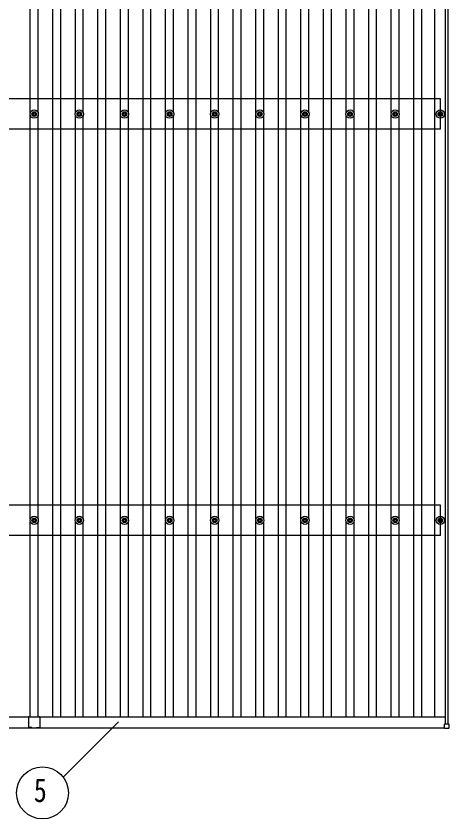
# Model space of a CAD drawing. Units: millimetres, scale not verified. Extents: x -16820 to 16820, y -11880 to 11880.
# Drawn here: x -7587 to -5669, y 2880 to 6438 of the extents above; entities that cross this region are included whole.
import ezdxf
from ezdxf.enums import TextEntityAlignment as Align

# ---------------------------------------------------------------- set-up
doc = ezdxf.new("R2010")
doc.units = ezdxf.units.MM
doc.header["$LTSCALE"] = 50
for name, color, linetype in [('0-4_YKK_13', 4, 'Continuous'), ('0-5_YKK_A1', 4, 'Continuous'), ('0-6_YKK_D', 6, 'Continuous')]:
    doc.layers.add(name, color=color, linetype=linetype)
doc.styles.add('ＭＳ ゴシック', font='')
doc.styles.get('ＭＳ ゴシック').set_extended_font_data('MS Gothic')

msp = doc.modelspace()

# ---------------------------------------------------------------- linework, layer by layer
at = {"layer": '0-4_YKK_13'}
for p, q in [((-7508.67, 6013.14), (-7508.67, 6008.72)), ((-7505.17, 6013.14), (-7505.17, 6008.72)), ((-7308.67, 6013.14), (-7308.67, 6008.72)), ((-7305.17, 6013.14), (-7305.17, 6008.72)), ((-7108.67, 6013.14), (-7108.67, 6008.72)), ((-7105.17, 6013.14), (-7105.17, 6008.72)), ((-6908.67, 6013.14), (-6908.67, 6008.72)), ((-6905.17, 6013.14), (-6905.17, 6008.72)), ((-6708.67, 6013.14), (-6708.67, 6008.72)), ((-6705.17, 6013.14), (-6705.17, 6008.72)), ((-6508.67, 6013.14), (-6508.67, 6008.72)), ((-6505.17, 6013.14), (-6505.17, 6008.72)), ((-6308.67, 6013.14), (-6308.67, 6008.72)), ((-6305.17, 6013.14), (-6305.17, 6008.72)), ((-6108.67, 6013.14), (-6108.67, 6008.72)), ((-6105.17, 6013.14), (-6105.17, 6008.72)), ((-5908.67, 6013.14), (-5908.67, 6008.72)), ((-5905.17, 6013.14), (-5905.17, 6008.72)), ((-5708.67, 6013.14), (-5708.67, 6008.72)), ((-5705.17, 6013.14), (-5705.17, 6008.72)), ((-7516.92, 6004.89), (-7512.51, 6004.89)), ((-7516.92, 6001.39), (-7512.51, 6001.39)), ((-7508.67, 5997.56), (-7508.67, 5993.14)), ((-7505.17, 5997.56), (-7505.17, 5993.14)), ((-7501.34, 6004.89), (-7496.93, 6004.89)), ((-7501.34, 6001.39), (-7496.93, 6001.39)), ((-7316.92, 6004.89), (-7312.51, 6004.89)), ((-7316.92, 6001.39), (-7312.51, 6001.39)), ((-7308.67, 5997.56), (-7308.67, 5993.14)), ((-7305.17, 5997.56), (-7305.17, 5993.14)), ((-7301.34, 6004.89), (-7296.93, 6004.89)), ((-7301.34, 6001.39), (-7296.93, 6001.39)), ((-7116.92, 6004.89), (-7112.51, 6004.89)), ((-7116.92, 6001.39), (-7112.51, 6001.39)), ((-7108.67, 5997.56), (-7108.67, 5993.14)), ((-7105.17, 5997.56), (-7105.17, 5993.14)), ((-7101.34, 6004.89), (-7096.93, 6004.89)), ((-7101.34, 6001.39), (-7096.93, 6001.39)), ((-6916.92, 6004.89), (-6912.51, 6004.89)), ((-6916.92, 6001.39), (-6912.51, 6001.39)), ((-6908.67, 5997.56), (-6908.67, 5993.14)), ((-6905.17, 5997.56), (-6905.17, 5993.14)), ((-6901.34, 6004.89), (-6896.93, 6004.89)), ((-6901.34, 6001.39), (-6896.93, 6001.39)), ((-6716.92, 6004.89), (-6712.51, 6004.89)), ((-6716.92, 6001.39), (-6712.51, 6001.39)), ((-6708.67, 5997.56), (-6708.67, 5993.14)), ((-6705.17, 5997.56), (-6705.17, 5993.14)), ((-6701.34, 6004.89), (-6696.93, 6004.89)), ((-6701.34, 6001.39), (-6696.93, 6001.39)), ((-6516.92, 6004.89), (-6512.51, 6004.89)), ((-6516.92, 6001.39), (-6512.51, 6001.39)), ((-6508.67, 5997.56), (-6508.67, 5993.14)), ((-6505.17, 5997.56), (-6505.17, 5993.14)), ((-6501.34, 6004.89), (-6496.93, 6004.89)), ((-6501.34, 6001.39), (-6496.93, 6001.39)), ((-6316.92, 6004.89), (-6312.51, 6004.89)), ((-6316.92, 6001.39), (-6312.51, 6001.39)), ((-6308.67, 5997.56), (-6308.67, 5993.14)), ((-6305.17, 5997.56), (-6305.17, 5993.14)), ((-6301.34, 6004.89), (-6296.93, 6004.89)), ((-6301.34, 6001.39), (-6296.93, 6001.39)), ((-6116.92, 6004.89), (-6112.51, 6004.89)), ((-6116.92, 6001.39), (-6112.51, 6001.39)), ((-6108.67, 5997.56), (-6108.67, 5993.14)), ((-6105.17, 5997.56), (-6105.17, 5993.14)), ((-6101.34, 6004.89), (-6096.93, 6004.89)), ((-6101.34, 6001.39), (-6096.93, 6001.39)), ((-5916.92, 6004.89), (-5912.51, 6004.89)), ((-5916.92, 6001.39), (-5912.51, 6001.39)), ((-5908.67, 5997.56), (-5908.67, 5993.14)), ((-5905.17, 5997.56), (-5905.17, 5993.14)), ((-5901.34, 6004.89), (-5896.93, 6004.89)), ((-5901.34, 6001.39), (-5896.93, 6001.39)), ((-5716.92, 6004.89), (-5712.51, 6004.89)), ((-5716.92, 6001.39), (-5712.51, 6001.39)), ((-5708.67, 5997.56), (-5708.67, 5993.14)), ((-5705.17, 5997.56), (-5705.17, 5993.14)), ((-5701.34, 6004.89), (-5696.93, 6004.89)), ((-5701.34, 6001.39), (-5696.93, 6001.39)), ((-7516.92, 4204.89), (-7512.51, 4204.89)), ((-7516.92, 4201.39), (-7512.51, 4201.39)), ((-7508.67, 4213.14), (-7508.67, 4208.72)), ((-7508.67, 4197.56), (-7508.67, 4193.14)), ((-7505.17, 4213.14), (-7505.17, 4208.72)), ((-7505.17, 4197.56), (-7505.17, 4193.14)), ((-7501.34, 4204.89), (-7496.93, 4204.89)), ((-7501.34, 4201.39), (-7496.93, 4201.39)), ((-7316.92, 4204.89), (-7312.51, 4204.89)), ((-7316.92, 4201.39), (-7312.51, 4201.39)), ((-7308.67, 4213.14), (-7308.67, 4208.72)), ((-7308.67, 4197.56), (-7308.67, 4193.14)), ((-7305.17, 4213.14), (-7305.17, 4208.72)), ((-7305.17, 4197.56), (-7305.17, 4193.14)), ((-7301.34, 4204.89), (-7296.93, 4204.89)), ((-7301.34, 4201.39), (-7296.93, 4201.39)), ((-7116.92, 4204.89), (-7112.51, 4204.89)), ((-7116.92, 4201.39), (-7112.51, 4201.39)), ((-7108.67, 4213.14), (-7108.67, 4208.72)), ((-7108.67, 4197.56), (-7108.67, 4193.14)), ((-7105.17, 4213.14), (-7105.17, 4208.72)), ((-7105.17, 4197.56), (-7105.17, 4193.14)), ((-7101.34, 4204.89), (-7096.93, 4204.89)), ((-7101.34, 4201.39), (-7096.93, 4201.39)), ((-6916.92, 4204.89), (-6912.51, 4204.89)), ((-6916.92, 4201.39), (-6912.51, 4201.39)), ((-6908.67, 4213.14), (-6908.67, 4208.72)), ((-6908.67, 4197.56), (-6908.67, 4193.14)), ((-6905.17, 4213.14), (-6905.17, 4208.72)), ((-6905.17, 4197.56), (-6905.17, 4193.14)), ((-6901.34, 4204.89), (-6896.93, 4204.89)), ((-6901.34, 4201.39), (-6896.93, 4201.39)), ((-6716.92, 4204.89), (-6712.51, 4204.89)), ((-6716.92, 4201.39), (-6712.51, 4201.39)), ((-6708.67, 4213.14), (-6708.67, 4208.72)), ((-6708.67, 4197.56), (-6708.67, 4193.14)), ((-6705.17, 4213.14), (-6705.17, 4208.72)), ((-6705.17, 4197.56), (-6705.17, 4193.14)), ((-6701.34, 4204.89), (-6696.93, 4204.89)), ((-6701.34, 4201.39), (-6696.93, 4201.39)), ((-6516.92, 4204.89), (-6512.51, 4204.89)), ((-6516.92, 4201.39), (-6512.51, 4201.39)), ((-6508.67, 4213.14), (-6508.67, 4208.72)), ((-6508.67, 4197.56), (-6508.67, 4193.14)), ((-6505.17, 4213.14), (-6505.17, 4208.72)), ((-6505.17, 4197.56), (-6505.17, 4193.14)), ((-6501.34, 4204.89), (-6496.93, 4204.89)), ((-6501.34, 4201.39), (-6496.93, 4201.39)), ((-6316.92, 4204.89), (-6312.51, 4204.89)), ((-6316.92, 4201.39), (-6312.51, 4201.39)), ((-6308.67, 4213.14), (-6308.67, 4208.72)), ((-6308.67, 4197.56), (-6308.67, 4193.14)), ((-6305.17, 4213.14), (-6305.17, 4208.72)), ((-6305.17, 4197.56), (-6305.17, 4193.14)), ((-6301.34, 4204.89), (-6296.93, 4204.89)), ((-6301.34, 4201.39), (-6296.93, 4201.39)), ((-6116.92, 4204.89), (-6112.51, 4204.89)), ((-6116.92, 4201.39), (-6112.51, 4201.39)), ((-6108.67, 4213.14), (-6108.67, 4208.72)), ((-6108.67, 4197.56), (-6108.67, 4193.14)), ((-6105.17, 4213.14), (-6105.17, 4208.72)), ((-6105.17, 4197.56), (-6105.17, 4193.14)), ((-6101.34, 4204.89), (-6096.93, 4204.89)), ((-6101.34, 4201.39), (-6096.93, 4201.39)), ((-5916.92, 4204.89), (-5912.51, 4204.89)), ((-5916.92, 4201.39), (-5912.51, 4201.39)), ((-5908.67, 4213.14), (-5908.67, 4208.72)), ((-5908.67, 4197.56), (-5908.67, 4193.14)), ((-5905.17, 4213.14), (-5905.17, 4208.72)), ((-5905.17, 4197.56), (-5905.17, 4193.14)), ((-5901.34, 4204.89), (-5896.93, 4204.89)), ((-5901.34, 4201.39), (-5896.93, 4201.39)), ((-5716.92, 4204.89), (-5712.51, 4204.89)), ((-5716.92, 4201.39), (-5712.51, 4201.39)), ((-5708.67, 4213.14), (-5708.67, 4208.72)), ((-5708.67, 4197.56), (-5708.67, 4193.14)), ((-5705.17, 4213.14), (-5705.17, 4208.72)), ((-5705.17, 4197.56), (-5705.17, 4193.14)), ((-5701.34, 4204.89), (-5696.93, 4204.89)), ((-5701.34, 4201.39), (-5696.93, 4201.39)), ((-7531.92, 3331.45), (-7531.92, 3308.85)), ((-7530.92, 3332.45), (-7507.32, 3332.45)), ((-7506.52, 3332.45), (-7482.92, 3332.45)), ((-7481.92, 3331.45), (-7481.92, 3308.85)), ((-7531.92, 3308.05), (-7531.92, 3286.45)), ((-7516.92, 3285.45), (-7530.92, 3285.45)), ((-7516.92, 3285.45), (-7516.92, 3283.95)), ((-7516.92, 3283.95), (-7496.92, 3283.95)), ((-7496.92, 3285.45), (-7496.92, 3283.95)), ((-7496.92, 3285.45), (-7482.92, 3285.45)), ((-7481.92, 3308.05), (-7481.92, 3286.45)), ((-5688.62, 3282.15), (-5688.62, 3300.15)), ((-5687.62, 3301.15), (-5669.62, 3301.15)), ((-5669.62, 3281.15), (-5687.62, 3281.15)), ((-5668.62, 3300.15), (-5668.62, 3282.15))]:
    msp.add_line(p, q, dxfattribs=at)
for centre, radius in [((-7506.92, 6003.14), 18.25), ((-7506.92, 6003.14), 10.15), ((-7306.92, 6003.14), 18.25), ((-7306.92, 6003.14), 10.15), ((-7106.92, 6003.14), 18.25), ((-7106.92, 6003.14), 10.15), ((-6906.92, 6003.14), 18.25), ((-6906.92, 6003.14), 10.15), ((-6706.92, 6003.14), 18.25), ((-6706.92, 6003.14), 10.15), ((-6506.92, 6003.14), 18.25), ((-6506.92, 6003.14), 10.15), ((-6306.92, 6003.14), 18.25), ((-6306.92, 6003.14), 10.15), ((-6106.92, 6003.14), 18.25), ((-6106.92, 6003.14), 10.15), ((-5906.92, 6003.14), 18.25), ((-5906.92, 6003.14), 10.15), ((-5706.92, 6003.14), 18.25), ((-5706.92, 6003.14), 10.15), ((-7506.92, 6003.14), 5.85), ((-7506.92, 6003.14), 5.25), ((-7306.92, 6003.14), 5.85), ((-7306.92, 6003.14), 5.25), ((-7106.92, 6003.14), 5.85), ((-7106.92, 6003.14), 5.25), ((-6906.92, 6003.14), 5.85), ((-6906.92, 6003.14), 5.25), ((-6706.92, 6003.14), 5.85), ((-6706.92, 6003.14), 5.25), ((-6506.92, 6003.14), 5.85), ((-6506.92, 6003.14), 5.25), ((-6306.92, 6003.14), 5.85), ((-6306.92, 6003.14), 5.25), ((-6106.92, 6003.14), 5.85), ((-6106.92, 6003.14), 5.25), ((-5906.92, 6003.14), 5.85), ((-5906.92, 6003.14), 5.25), ((-5706.92, 6003.14), 5.85), ((-5706.92, 6003.14), 5.25), ((-7506.92, 4203.14), 18.25), ((-7506.92, 4203.14), 10.15), ((-7506.92, 4203.14), 5.85), ((-7506.92, 4203.14), 5.25), ((-7306.92, 4203.14), 18.25), ((-7306.92, 4203.14), 10.15), ((-7306.92, 4203.14), 5.85), ((-7306.92, 4203.14), 5.25), ((-7106.92, 4203.14), 18.25), ((-7106.92, 4203.14), 10.15), ((-7106.92, 4203.14), 5.85), ((-7106.92, 4203.14), 5.25), ((-6906.92, 4203.14), 18.25), ((-6906.92, 4203.14), 10.15), ((-6906.92, 4203.14), 5.85), ((-6906.92, 4203.14), 5.25), ((-6706.92, 4203.14), 18.25), ((-6706.92, 4203.14), 10.15), ((-6706.92, 4203.14), 5.85), ((-6706.92, 4203.14), 5.25), ((-6506.92, 4203.14), 18.25), ((-6506.92, 4203.14), 10.15), ((-6506.92, 4203.14), 5.85), ((-6506.92, 4203.14), 5.25), ((-6306.92, 4203.14), 18.25), ((-6306.92, 4203.14), 10.15), ((-6306.92, 4203.14), 5.85), ((-6306.92, 4203.14), 5.25), ((-6106.92, 4203.14), 18.25), ((-6106.92, 4203.14), 10.15), ((-6106.92, 4203.14), 5.85), ((-6106.92, 4203.14), 5.25), ((-5906.92, 4203.14), 18.25), ((-5906.92, 4203.14), 10.15), ((-5906.92, 4203.14), 5.85), ((-5906.92, 4203.14), 5.25), ((-5706.92, 4203.14), 18.25), ((-5706.92, 4203.14), 10.15), ((-5706.92, 4203.14), 5.85), ((-5706.92, 4203.14), 5.25)]:
    msp.add_circle(centre, radius, dxfattribs=at)
for centre, radius, start, end in [((-7530.92, 3331.45), 1, 90, 180.00001), ((-7532.22, 3308.45), 0.5, 306.8699, 53.1301), ((-7506.92, 3332.75), 0.5, 216.8699, 323.1301), ((-7482.92, 3331.45), 1, 360, 90), ((-7481.62, 3308.45), 0.5, 126.8699, 233.1301), ((-7530.92, 3286.45), 1, 180.00001, 270), ((-7482.92, 3286.45), 1, 270, 360), ((-5687.62, 3300.15), 1, 90, 180), ((-5687.62, 3282.15), 1, 180, 270), ((-5669.62, 3300.15), 1, 0, 90), ((-5669.62, 3282.15), 1, 270, 0)]:
    msp.add_arc(centre, radius, start, end, dxfattribs=at)
at = {"layer": '0-5_YKK_A1'}
for p, q in [((-5683.92, 3301.15), (-5683.92, 8699.59)), ((-5671.92, 3301.15), (-5671.92, 8699.59)), ((-7424.42, 3332.43), (-7424.42, 8673.5)), ((-7389.42, 3332.43), (-7389.42, 8673.5)), ((-7224.42, 3332.43), (-7224.42, 8673.5)), ((-7189.42, 3332.43), (-7189.42, 8673.5)), ((-7024.42, 3332.43), (-7024.42, 8673.5)), ((-6989.42, 3332.43), (-6989.42, 8673.5)), ((-6824.42, 3332.43), (-6824.42, 8673.5)), ((-6789.42, 3332.43), (-6789.42, 8673.5)), ((-6624.42, 3332.43), (-6624.42, 8673.5)), ((-6589.42, 3332.43), (-6589.42, 8673.5)), ((-6424.42, 3332.43), (-6424.42, 8673.5)), ((-6389.42, 3332.43), (-6389.42, 8673.5)), ((-6224.42, 3332.43), (-6224.42, 8673.5)), ((-6189.42, 3332.43), (-6189.42, 8673.5)), ((-6024.42, 3332.43), (-6024.42, 8673.5)), ((-5989.42, 3332.43), (-5989.42, 8673.5)), ((-5824.42, 3332.43), (-5824.42, 8673.5)), ((-5789.42, 3332.43), (-5789.42, 8673.5)), ((-5731.92, 3332.43), (-5731.92, 8673.48)), ((-7524.42, 6008.32), (-7524.42, 7797.96)), ((-7489.42, 6008.32), (-7489.42, 7797.96)), ((-7324.42, 6008.32), (-7324.42, 7797.96)), ((-7289.42, 6008.32), (-7289.42, 7797.96)), ((-7124.42, 6008.32), (-7124.42, 7797.96)), ((-7089.42, 6008.32), (-7089.42, 7797.96)), ((-6924.42, 6008.32), (-6924.42, 7797.96)), ((-6889.42, 6008.32), (-6889.42, 7797.96)), ((-6724.42, 6008.32), (-6724.42, 7797.96)), ((-6689.42, 6008.32), (-6689.42, 7797.96)), ((-6524.42, 6008.32), (-6524.42, 7797.96)), ((-6489.42, 6008.32), (-6489.42, 7797.96)), ((-6324.42, 6008.32), (-6324.42, 7797.96)), ((-6289.42, 6008.32), (-6289.42, 7797.96)), ((-6124.42, 6008.32), (-6124.42, 7797.96)), ((-6089.42, 6008.32), (-6089.42, 7797.96)), ((-5924.42, 6008.32), (-5924.42, 7797.96)), ((-5889.42, 6008.32), (-5889.42, 7797.96)), ((-5706.5, 6070.14), (-12906.92, 6070.14)), ((-5706.5, 5936.14), (-5706.5, 6070.14)), ((-7524.42, 4208.32), (-7524.42, 5997.96)), ((-7489.42, 4208.32), (-7489.42, 5997.96)), ((-7324.42, 4208.32), (-7324.42, 5997.96)), ((-7289.42, 4208.32), (-7289.42, 5997.96)), ((-7124.42, 4208.32), (-7124.42, 5997.96)), ((-7089.42, 4208.32), (-7089.42, 5997.96)), ((-6924.42, 4208.32), (-6924.42, 5997.96)), ((-6889.42, 4208.32), (-6889.42, 5997.96)), ((-6724.42, 4208.32), (-6724.42, 5997.96)), ((-6689.42, 4208.32), (-6689.42, 5997.96)), ((-6524.42, 4208.32), (-6524.42, 5997.96)), ((-6489.42, 4208.32), (-6489.42, 5997.96)), ((-6324.42, 4208.32), (-6324.42, 5997.96)), ((-6289.42, 4208.32), (-6289.42, 5997.96)), ((-6124.42, 4208.32), (-6124.42, 5997.96)), ((-6089.42, 4208.32), (-6089.42, 5997.96)), ((-5924.42, 4208.32), (-5924.42, 5997.96)), ((-5889.42, 4208.32), (-5889.42, 5997.96)), ((-5706.5, 5936.14), (-12906.92, 5936.14)), ((-5706.5, 4270.14), (-12906.92, 4270.14)), ((-5706.5, 4136.14), (-5706.5, 4270.14)), ((-7524.42, 3332.43), (-7524.42, 4197.96)), ((-7489.42, 3332.43), (-7489.42, 4197.96)), ((-7324.42, 3332.43), (-7324.42, 4197.96)), ((-7289.42, 3332.43), (-7289.42, 4197.96)), ((-7124.42, 3332.43), (-7124.42, 4197.96)), ((-7089.42, 3332.43), (-7089.42, 4197.96)), ((-6924.42, 3332.43), (-6924.42, 4197.96)), ((-6889.42, 3332.43), (-6889.42, 4197.96)), ((-6724.42, 3332.43), (-6724.42, 4197.96)), ((-6689.42, 3332.43), (-6689.42, 4197.96)), ((-6524.42, 3332.43), (-6524.42, 4197.96)), ((-6489.42, 3332.43), (-6489.42, 4197.96)), ((-6324.42, 3332.43), (-6324.42, 4197.96)), ((-6289.42, 3332.43), (-6289.42, 4197.96)), ((-6124.42, 3332.43), (-6124.42, 4197.96)), ((-6089.42, 3332.43), (-6089.42, 4197.96)), ((-5924.42, 3332.43), (-5924.42, 4197.96)), ((-5889.42, 3332.43), (-5889.42, 4197.96)), ((-5706.5, 4136.14), (-12906.92, 4136.14)), ((-12929.92, 3332.43), (-5683.92, 3332.43)), ((-12925.22, 3284.45), (-7516.92, 3284.45)), ((-7496.92, 3284.45), (-5688.62, 3284.45))]:
    msp.add_line(p, q, dxfattribs=at)
at = {"layer": '0-6_YKK_D'}
msp.add_line((-7378.92, 3065.78), (-7133.58, 3311.12), dxfattribs=at)
msp.add_circle((-7470.21, 2995.5), 115.2, dxfattribs=at)

# ---------------------------------------------------------------- texts
at = {"layer": '0-6_YKK_D', "style": 'ＭＳ ゴシック', "width": 0.8}
msp.add_text('5', height=105.6, dxfattribs=at).set_placement((-7508.61, 2923.5), align=Align.BOTTOM_LEFT)

doc.saveas('drawing.dxf')
